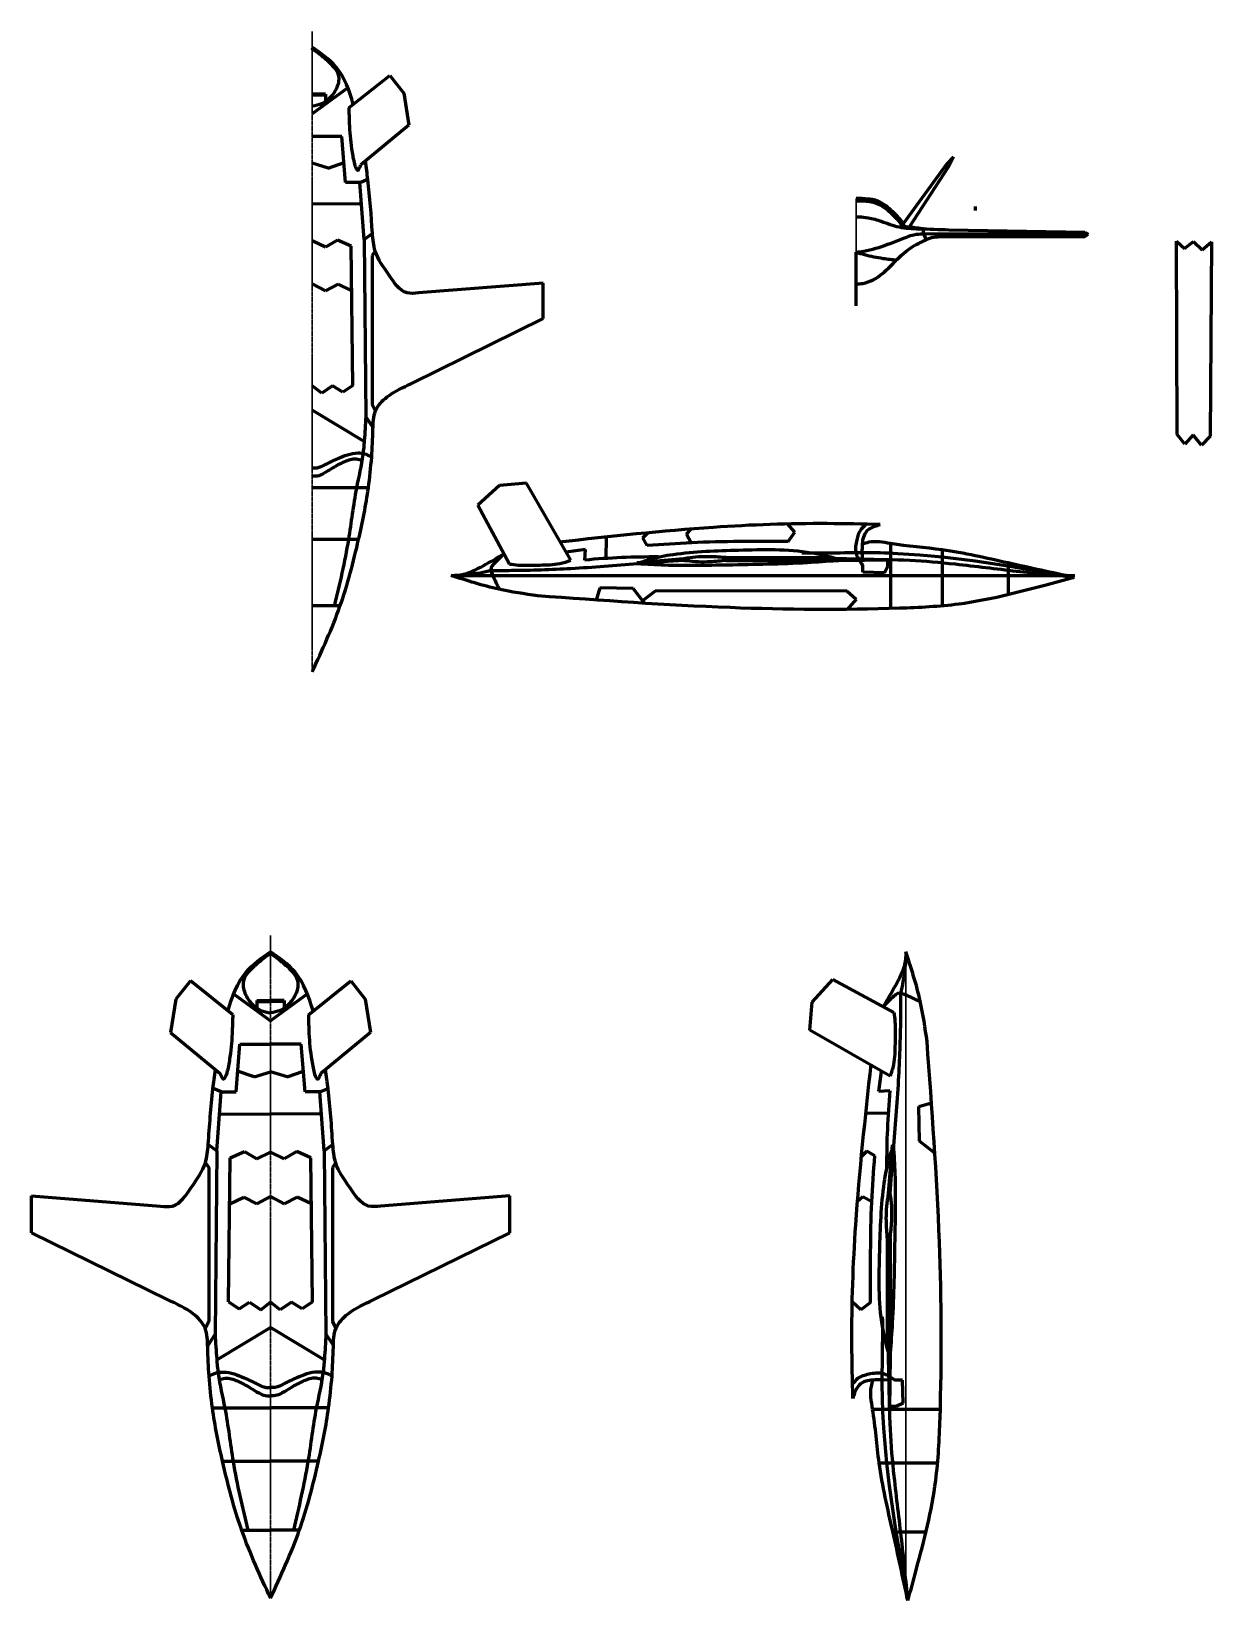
# Model space of a CAD drawing. Header units: millimetres. Extents: x -985956116104 to 1932156, y -552630487266 to 633586.
# Drawn here: x 40139 to 56801, y 37498 to 59651 of the extents above; entities that cross this region are included whole.
import ezdxf

# ---------------------------------------------------------------- set-up
doc = ezdxf.new("R2010")
doc.units = ezdxf.units.MM
doc.linetypes.add('CENTER', pattern=[2, 1.25, -0.25, 0.25, -0.25])
for name, color, linetype, lineweight in [('_axes (Оси)', 6, 'CENTER', 30), ('_basic (Основной)', 4, 'Continuous', 60), ('_contour (Тонкий)', 7, 'Continuous', 30)]:
    doc.layers.add(name, color=color, linetype=linetype, lineweight=lineweight)

msp = doc.modelspace()

# ---------------------------------------------------------------- linework, layer by layer
at = {"layer": '_axes (Оси)', "transparency": 33554687}
for p, q in [((44104.222, 50610.237), (44104.222, 59651.179)), ((51781.765, 57290.767), (51781.765, 55778.827)), ((43515.114, 37531.161), (43515.114, 46888.858)), ((43515.114, 37531.161), (43515.114, 46888.858))]:
    msp.add_line(p, q, dxfattribs=at)
at = {"layer": '_basic (Основной)', "transparency": 33554687}
for p, q in [((44619.971, 58569.783), (45198.084, 59029.742)), ((45198.084, 59029.742), (45397.132, 58779.562)), ((44607.772, 58852.725), (44104.222, 58485.305)), ((44289.263, 58764.423), (44104.222, 58764.423)), ((44289.343, 58750.814), (44104.222, 58749.738)), ((44289.263, 58764.423), (44289.872, 58659.889)), ((45397.132, 58779.562), (45467.583, 58325.698)), ((45467.583, 58325.698), (44791.749, 57767.351)), ((44523.641, 58166.043), (44104.222, 58166.043)), ((44574.905, 57516.251), (44523.641, 58166.043)), ((53157.457, 57878.271), (53061.412, 57782.252)), ((53157.457, 57878.271), (53083.446, 57733.702)), ((44329.381, 57721.165), (44104.222, 57792.321)), ((44329.381, 57721.165), (44552.652, 57798.318)), ((53061.412, 57782.252), (52447.301, 56933.095)), ((53083.446, 57733.702), (52528.841, 56887.016)), ((44776.981, 57515.948), (44574.905, 57516.251)), ((44776.981, 57515.948), (44888.745, 57563.814)), ((44834.99, 56711.561), (44776.981, 57515.948)), ((44798.754, 57214.035), (44104.222, 57216.546)), ((53466.012, 57122.372), (53467.1, 57179.949)), ((44953.273, 56799.782), (44834.99, 56711.561)), ((44834.99, 56711.561), (44860.24, 54210.994)), ((52468.796, 56892.097), (52426.623, 56883.189)), ((52731.539, 56793.928), (52733.754, 56862.931)), ((52731.539, 56793.928), (52770.968, 56710.695)), ((55059.8, 56786.744), (52731.539, 56793.928)), ((52939.587, 56748.878), (55012.724, 56756.825)), ((53091.284, 56850.852), (55010.698, 56817.414)), ((55010.698, 56817.414), (55059.8, 56786.744)), ((55012.724, 56756.825), (55059.8, 56786.744)), ((44288.953, 56603.006), (44104.222, 56696.054)), ((44461.308, 56702.785), (44288.953, 56603.006)), ((44652.679, 56617.261), (44461.308, 56702.785)), ((44678.546, 54652.831), (44652.679, 56617.261)), ((44993.274, 56550.163), (44947.508, 56485.974)), ((51781.765, 56086.27), (51781.765, 56534.797)), ((56312.886, 53959.958), (56302.855, 56689.412)), ((56302.855, 56689.412), (56419.393, 56585.68)), ((56419.393, 56585.68), (56546.857, 56685.772)), ((56546.857, 56685.772), (56669.153, 56565.701)), ((56669.153, 56565.701), (56800.636, 56680.527)), ((56800.636, 56680.527), (56782.475, 53935.725)), ((44947.508, 56485.974), (44947.886, 54383.796)), ((44291.836, 55989), (44104.222, 56088.993)), ((44468.5, 56082.722), (44291.836, 55989)), ((44660.959, 55988.479), (44468.5, 56082.722)), ((47366.158, 56097.467), (45603.783, 55958.905)), ((47365.891, 55596.226), (47366.158, 56097.467)), ((51781.765, 55778.827), (51781.765, 56086.27)), ((45504.789, 54680.521), (47365.891, 55596.226)), ((44237.004, 54545.982), (44104.222, 54648.204)), ((44390.045, 54647.139), (44237.004, 54545.982)), ((44533.447, 54556.82), (44390.045, 54647.139)), ((44678.546, 54652.831), (44533.447, 54556.82)), ((44837.63, 53862.167), (44104.222, 54302.863)), ((44947.886, 54383.796), (44996.319, 54290.898)), ((44860.24, 54210.994), (44961.61, 54056.18)), ((56423.573, 53825.76), (56312.886, 53959.958)), ((56539.704, 53954.518), (56423.573, 53825.76)), ((56659.465, 53809.439), (56539.704, 53954.518)), ((56782.475, 53935.725), (56659.465, 53809.439)), ((44896.671, 53208.925), (44104.222, 53208.925)), ((46749.236, 53241.605), (46443.728, 52962.286)), ((47129.895, 53272.494), (46749.236, 53241.605)), ((47754.71, 52184.703), (47129.895, 53272.494)), ((46443.728, 52962.286), (46889.041, 52132.036)), ((48254.712, 52512.98), (48249.929, 52210.233)), ((48770.026, 52501.056), (48841.518, 52572.499)), ((49388.655, 52552.384), (49451.379, 52626.127)), ((49454.992, 52431.852), (49388.655, 52552.384)), ((50918.621, 52579.959), (50813.015, 52697.221)), ((50823.376, 52450.29), (50918.621, 52579.959)), ((44758.618, 52479.686), (44104.222, 52479.686)), ((47959.923, 52335.28), (47688.564, 52299.862)), ((47951.755, 52187.792), (47959.923, 52335.28)), ((48834.018, 52392.081), (48770.026, 52501.056)), ((51868.936, 52295.508), (51866.739, 52198.172)), ((52265.616, 52420.997), (52265.616, 51503.364)), ((52995.58, 52332.301), (52995.58, 51540.163)), ((49345.986, 52203.848), (48685.395, 52150.024)), ((49346.308, 52182.73), (48697.12, 52139.014)), ((49345.986, 52203.848), (49347.403, 52182.803)), ((49945.694, 52221.775), (51461.911, 52221.775)), ((49945.694, 52221.775), (49945.694, 52183.07)), ((49945.694, 52183.07), (51539.688, 52183.07)), ((51514.244, 52208.036), (51511.692, 52183.07)), ((51539.688, 52183.07), (52265.616, 52190.178)), ((51875.21, 52014.745), (51874.983, 52116.477)), ((52184.399, 52006.65), (52231.655, 52101.098)), ((52231.655, 52101.098), (52230.786, 52189.837)), ((53929.268, 52146.665), (53929.268, 51698.001)), ((46067.283, 51970.291), (54867.283, 51970.291)), ((46067.283, 51970.291), (54849.646, 51970.291)), ((52184.399, 52006.65), (51875.21, 52014.745)), ((48164.849, 51793.692), (48114.43, 51623.155)), ((48634.438, 51784.446), (48164.849, 51793.692)), ((48795.448, 51577.856), (48634.438, 51784.446)), ((48943.289, 51748.545), (48768.555, 51612.362)), ((51651.785, 51753.562), (48943.289, 51748.545)), ((51651.785, 51753.562), (51784.431, 51633.618)), ((51784.431, 51633.618), (51656.186, 51491.791)), ((44497.381, 51540.469), (44104.222, 51540.469)), ((42382.928, 46245.647), (42176.907, 45986.703)), ((42981.296, 45769.574), (42382.928, 46245.647)), ((44048.933, 45769.574), (44647.301, 46245.647)), ((44647.301, 46245.647), (44853.322, 45986.703)), ((51160.392, 45948.193), (51451.323, 46266.401)), ((51451.323, 46266.401), (52316.086, 45802.576)), ((42176.907, 45986.703), (42103.986, 45516.938)), ((42993.921, 46062.429), (43515.114, 45682.136)), ((43323.589, 45971.033), (43322.96, 45862.837)), ((43323.507, 45956.948), (43515.114, 45955.833)), ((43323.589, 45971.033), (43515.114, 45971.033)), ((44036.307, 46062.429), (43515.114, 45682.136)), ((43706.639, 45971.033), (43515.114, 45971.033)), ((43706.721, 45956.948), (43515.114, 45955.833)), ((43706.639, 45971.033), (43707.269, 45862.837)), ((44853.322, 45986.703), (44926.242, 45516.938)), ((51128.219, 45551.709), (51160.392, 45948.193)), ((42103.986, 45516.938), (42803.499, 44939.029)), ((44926.242, 45516.938), (44226.73, 44939.029)), ((52261.23, 44900.921), (51128.219, 45551.709)), ((43027.941, 44679.131), (43081, 45351.689)), ((43081, 45351.689), (43515.114, 45351.689)), ((43949.229, 45351.689), (43515.114, 45351.689)), ((44002.288, 44679.131), (43949.229, 45351.689)), ((43282.066, 44891.224), (43050.973, 44971.081)), ((43748.163, 44891.224), (43979.256, 44971.081)), ((43282.066, 44891.224), (43515.114, 44964.873)), ((43748.163, 44891.224), (43515.114, 44964.873)), ((52104.393, 44687.177), (52141.284, 44969.816)), ((42818.784, 44678.818), (42703.105, 44728.361)), ((42758.743, 43846.249), (42818.784, 44678.818)), ((42818.784, 44678.818), (43027.941, 44679.131)), ((44211.445, 44678.818), (44002.288, 44679.131)), ((44211.445, 44678.818), (44327.124, 44728.361)), ((44271.486, 43846.249), (44211.445, 44678.818)), ((52258.012, 44695.685), (52104.393, 44687.177)), ((42796.249, 44366.327), (43515.114, 44368.925)), ((44233.98, 44366.327), (43515.114, 44368.925)), ((51919.306, 44380.133), (52234.639, 44385.115)), ((52668.495, 44473.731), (52846.122, 44526.247)), ((52678.126, 43984.622), (52668.495, 44473.731)), ((42636.316, 43937.56), (42758.743, 43846.249)), ((44393.913, 43937.56), (44271.486, 43846.249)), ((52241.289, 43243.494), (52297.35, 43931.547)), ((52263.285, 43243.158), (52308.818, 43919.334)), ((52893.305, 43816.918), (52678.126, 43984.622)), ((42594.914, 43679.196), (42642.283, 43612.758)), ((42758.743, 43846.249), (42732.609, 41258.073)), ((42920.669, 41715.39), (42947.441, 43748.644)), ((42947.441, 43748.644), (43145.518, 43837.165)), ((43145.518, 43837.165), (43323.911, 43733.89)), ((43323.911, 43733.89), (43515.114, 43830.198)), ((43706.318, 43733.89), (43515.114, 43830.198)), ((43884.711, 43837.165), (43706.318, 43733.89)), ((44082.788, 43748.644), (43884.711, 43837.165)), ((44109.56, 41715.39), (44082.788, 43748.644)), ((44271.486, 43846.249), (44297.62, 41258.073)), ((44435.315, 43679.196), (44387.946, 43612.758)), ((51931.726, 43843.397), (51857.313, 43768.934)), ((52045.231, 43776.745), (51931.726, 43843.397)), ((42642.283, 43612.758), (42641.891, 41436.929)), ((44387.946, 43612.758), (44388.337, 41436.929)), ((40139.171, 42691.837), (40138.895, 43210.639)), ((40138.895, 43210.639), (41963.015, 43067.223)), ((43320.927, 43098.372), (43515.114, 43201.869)), ((43709.302, 43098.372), (43515.114, 43201.869)), ((46891.334, 43210.639), (45067.214, 43067.223)), ((46891.058, 42691.837), (46891.334, 43210.639)), ((51878.264, 43199.051), (51801.455, 43133.72)), ((52003.806, 43129.956), (51878.264, 43199.051)), ((52241.289, 43243.494), (52263.208, 43242.018)), ((42938.872, 43097.833), (43138.073, 43195.377)), ((43138.073, 43195.377), (43320.927, 43098.372)), ((43892.155, 43195.377), (43709.302, 43098.372)), ((44091.357, 43097.833), (43892.155, 43195.377)), ((42065.477, 41744.05), (40139.171, 42691.837)), ((44964.751, 41744.05), (46891.058, 42691.837)), ((52222.616, 42618.856), (52222.616, 41039.608)), ((52222.616, 42618.856), (52262.93, 42618.856)), ((52262.93, 42618.856), (52262.93, 40958.598)), ((42920.669, 41715.39), (43070.851, 41616.015)), ((43070.851, 41616.015), (43219.277, 41709.499)), ((43219.277, 41709.499), (43377.68, 41604.798)), ((43377.68, 41604.798), (43515.114, 41710.601)), ((43652.549, 41604.798), (43515.114, 41710.601)), ((43810.952, 41709.499), (43652.549, 41604.798)), ((43959.378, 41616.015), (43810.952, 41709.499)), ((44109.56, 41715.39), (43959.378, 41616.015)), ((51849.543, 41605.483), (51727.407, 41715.48)), ((51984.603, 41704.688), (51849.543, 41605.483)), ((42641.891, 41436.929), (42591.762, 41340.776)), ((44388.337, 41436.929), (44438.467, 41340.776)), ((42732.609, 41258.073), (42627.687, 41097.835)), ((42756.011, 40897.025), (43515.114, 41353.161)), ((44274.218, 40897.025), (43515.114, 41353.161)), ((44297.62, 41258.073), (44402.542, 41097.835)), ((52236.927, 40985.1), (52262.93, 40987.758)), ((52262.93, 40958.598), (52255.527, 40202.492)), ((52145.819, 40615.663), (52247.201, 40617.951)), ((52438.253, 40609.128), (52332.292, 40609.365)), ((52446.685, 40287.086), (52438.253, 40609.128)), ((42694.901, 40220.896), (43515.114, 40220.896)), ((44335.328, 40220.896), (43515.114, 40220.896)), ((52015.112, 40202.492), (52970.893, 40202.492)), ((52348.31, 40237.865), (52255.882, 40238.77)), ((52446.685, 40287.086), (52348.31, 40237.865)), ((42837.791, 39466.108), (43515.114, 39466.108)), ((44192.438, 39466.108), (43515.114, 39466.108)), ((52107.496, 39442.184), (52932.564, 39442.184)), ((43108.181, 38493.985), (43515.114, 38493.985)), ((43922.048, 38493.985), (43515.114, 38493.985)), ((52300.849, 38469.681), (52768.165, 38469.681))]:
    msp.add_line(p, q, dxfattribs=at)
for centre, radius, start, end in [((48940.435, 41043.042), 11188.519, 89.7420845, 95.0695904), ((63866.059, 43665.904), 11653.634, 174.9304096, 180.2579155)]:
    msp.add_arc(centre, radius, start, end, dxfattribs=at)
for points in [[(44089.078, 59418.926), (44135.414, 59383.394), (44225.755, 59316.738), (44342.436, 59216.37), (44476.153, 59015.841), (44444.171, 58843.742), (44327.647, 58689.774), (44236.733, 58629.336), (44104.222, 58595.081)], [(44619.971, 58569.783), (44626.58, 58357.095), (44658.307, 57993.807), (44694.03, 57797.91), (44723.113, 57716.005), (44744.264, 57690.905), (44775.695, 57736.978)], [(44791.749, 57767.351), (44784.644, 57753.674), (44775.695, 57736.978)], [(52468.796, 56892.097), (52425.468, 56968.713), (52352.444, 57052.417), (52231.84, 57165.565), (52113.413, 57243.481), (52033.475, 57272.084), (51952.55, 57284.905), (51781.765, 57290.767)], [(51781.765, 57035.829), (51823.62, 57034.89), (51952.298, 57019.871), (52137.331, 56970.122), (52389.333, 56890.286), (52670.171, 56864.941), (53091.284, 56850.852)], [(45603.783, 55958.905), (45442.052, 55960.729), (45185.157, 56213.2), (44993.3, 56550.077), (44953.273, 56799.782)], [(51781.765, 56534.797), (51888.551, 56548.291), (52226.39, 56645.018), (52419.953, 56716.409), (52594.577, 56780.24), (52731.539, 56793.928)], [(51781.765, 56086.27), (51876.819, 56093.17), (52024.603, 56145.723), (52267.972, 56336.928), (52423.13, 56491.991), (52537.687, 56583.29), (52660.945, 56658.648), (52759.776, 56705.402), (52861.283, 56744.53), (52939.587, 56748.878)], [(52733.754, 56862.931), (52537.879, 56886.179), (52468.796, 56892.097)], [(51781.765, 56534.797), (51900.353, 56500.485), (52163.497, 56447.274), (52353.163, 56424.229)], [(44943.544, 53639.79), (44961.035, 54034.93), (44997.523, 54293.821), (45161.72, 54490.725), (45504.789, 54680.521)], [(44860.24, 54210.994), (44838.469, 53872.895), (44819.124, 53679.575), (44727.925, 53204.559), (44614.518, 52476.692), (44415.541, 51540.469)], [(44943.544, 53639.79), (44841.472, 53684.983), (44746.722, 53695.702), (44462.469, 53617.094), (44281.908, 53531.34), (44167.492, 53486.676), (44104.222, 53486.676)], [(44104.222, 50610.237), (44495.479, 51535.082), (44758.748, 52480.254), (44896.57, 53208.181), (44943.544, 53639.79)], [(44805.979, 53593.516), (44725.035, 53612.268), (44556.949, 53574.082), (44381.148, 53480.862), (44264.545, 53410.947), (44196.109, 53378.944), (44104.222, 53369.716)], [(52122.954, 52688.661), (51374.958, 52702.243), (49766.398, 52649.242), (47592.513, 52441.072)], [(51868.936, 52295.508), (51872.669, 52413.645), (51889.072, 52513.754), (51940.185, 52603.529), (52047.058, 52665.443), (52122.954, 52688.661)], [(50823.376, 52450.29), (50135.534, 52448.471), (49460.429, 52432.105), (48834.018, 52392.081)], [(51017.445, 52289.582), (51370.438, 52289.582), (51868.936, 52295.508), (52369.181, 52282.66), (54861.811, 51943.162)], [(54861.811, 51943.162), (53927.184, 52147.133), (52996.232, 52332.211), (52265.299, 52421.049), (51959.097, 52438.322), (51872.669, 52413.645)], [(46633.481, 52041.808), (46919.583, 52042.928), (47755.177, 52070.251), (48697.12, 52139.014)], [(46889.041, 52132.036), (47013.709, 52118.019), (47314.65, 52117.813), (47598.284, 52139.071), (47754.71, 52184.703)], [(48697.12, 52139.014), (49078.212, 52119.387), (49970.152, 52121.568), (51097.878, 52154.38), (51511.692, 52183.07)], [(49945.694, 52221.775), (49719.078, 52235.022), (49392.155, 52212.576), (49345.986, 52203.848)], [(49946.284, 52183.079), (49720.176, 52162.936), (49392.722, 52175.411), (49346.308, 52182.73)], [(54861.811, 51943.162), (54046.664, 52027.152), (53181.583, 52128.14), (52541.629, 52180.391), (51864.985, 52198.212), (51514.244, 52208.036)], [(46067.283, 51970.291), (46312.618, 51985.554), (46633.481, 52041.808)], [(47284.386, 51683.104), (46738.301, 51775.751), (46067.283, 51970.291)], [(54861.811, 51943.162), (54447.656, 51830.943), (53233.602, 51565.964), (52392.337, 51507.261), (50002.629, 51516.13), (47284.386, 51683.104)], [(43530.788, 46648.468), (43482.829, 46611.69), (43389.323, 46542.699), (43268.554, 46438.815), (43130.152, 46231.26), (43163.255, 46053.132), (43283.861, 45893.769), (43377.96, 45831.214), (43515.114, 45795.758)], [(43499.44, 46648.468), (43547.4, 46611.69), (43640.906, 46542.699), (43761.675, 46438.815), (43900.077, 46231.26), (43866.974, 46053.132), (43746.368, 45893.769), (43652.269, 45831.214), (43515.114, 45795.758)], [(52484.555, 46658.495), (52468.658, 46402.961), (52410.065, 46068.76)], [(52783.681, 45390.797), (52687.182, 45959.583), (52484.555, 46658.495)], [(52410.065, 46068.76), (52408.899, 45770.764), (52380.44, 44900.434), (52308.818, 43919.334)], [(42981.296, 45769.574), (42974.455, 45549.434), (42941.616, 45173.419), (42904.641, 44970.659), (42874.54, 44885.884), (42852.647, 44859.904), (42820.116, 44907.591)], [(44048.933, 45769.574), (44055.774, 45549.434), (44088.613, 45173.419), (44125.587, 44970.659), (44155.689, 44885.884), (44177.581, 44859.904), (44210.113, 44907.591)], [(52316.086, 45802.576), (52330.686, 45672.726), (52330.9, 45359.275), (52308.759, 45063.85), (52261.23, 44900.921)], [(52512.812, 37498.372), (52629.696, 37929.743), (52905.69, 39194.267), (52966.834, 40070.504), (52957.596, 42559.554), (52783.681, 45390.797)], [(51736.322, 40351.085), (51722.176, 41130.176), (51777.379, 42805.606), (51994.203, 45069.86)], [(42803.499, 44939.029), (42810.853, 44924.872), (42820.116, 44907.591)], [(44226.73, 44939.029), (44219.376, 44924.872), (44210.113, 44907.591)], [(41963.015, 43067.223), (42130.412, 43069.11), (42396.307, 43330.427), (42594.886, 43679.107), (42636.316, 43937.56)], [(45067.214, 43067.223), (44899.817, 43069.11), (44633.921, 43330.427), (44435.342, 43679.107), (44393.913, 43937.56)], [(52308.818, 43919.334), (52329.261, 43522.4), (52326.99, 42593.381), (52292.814, 41418.775), (52262.93, 40987.758)], [(51984.603, 41704.688), (51986.497, 42421.124), (52003.543, 43124.293), (52045.231, 43776.745)], [(52222.616, 42618.856), (52208.82, 42854.893), (52232.198, 43195.405), (52241.289, 43243.494)], [(52262.921, 42618.241), (52283.902, 42853.749), (52270.908, 43194.816), (52263.285, 43243.158)], [(42646.386, 40666.856), (42628.282, 41075.841), (42590.515, 41343.802), (42420.566, 41547.604), (42065.477, 41744.05)], [(44383.842, 40666.856), (44401.946, 41075.841), (44439.713, 41343.802), (44609.663, 41547.604), (44964.751, 41744.05)], [(52151.991, 41502.551), (52151.991, 41134.884), (52145.819, 40615.663), (52159.201, 40094.622), (52512.812, 37498.372)], [(42732.609, 41258.073), (42755.142, 40908.129), (42775.165, 40708.035), (42869.559, 40216.377), (42986.94, 39463.009), (43192.888, 38493.985)], [(44297.62, 41258.073), (44275.086, 40908.129), (44255.063, 40708.035), (44160.67, 40216.377), (44043.289, 39463.009), (43837.341, 38493.985)], [(52512.812, 37498.372), (52425.33, 38347.405), (52320.144, 39248.449), (52265.721, 39915.006), (52247.159, 40619.778), (52236.927, 40985.1)], [(42646.386, 40666.856), (42752.034, 40713.633), (42850.103, 40724.728), (43144.315, 40643.365), (43331.203, 40554.607), (43449.627, 40508.378), (43515.114, 40508.378)], [(43515.114, 37531.161), (43110.149, 38488.409), (42837.657, 39466.696), (42695.006, 40220.126), (42646.386, 40666.856)], [(42788.771, 40618.961), (42872.55, 40638.37), (43046.525, 40598.846), (43228.486, 40502.36), (43349.174, 40429.996), (43420.008, 40396.871), (43515.114, 40387.32)], [(44383.842, 40666.856), (44278.195, 40713.633), (44180.125, 40724.728), (43885.914, 40643.365), (43699.026, 40554.607), (43580.602, 40508.378), (43515.114, 40508.378)], [(43515.114, 37531.161), (43920.08, 38488.409), (44192.572, 39466.696), (44335.223, 40220.126), (44383.842, 40666.856)], [(44241.458, 40618.961), (44157.679, 40638.37), (43983.703, 40598.846), (43801.743, 40502.36), (43681.054, 40429.996), (43610.221, 40396.871), (43515.114, 40387.32)], [(52145.819, 40615.663), (52022.77, 40611.775), (51918.5, 40594.69), (51824.993, 40541.452), (51760.505, 40430.136), (51736.322, 40351.085)], [(52512.812, 37498.372), (52300.362, 38471.852), (52107.59, 39441.504), (52015.059, 40202.823), (51997.067, 40521.754), (52022.77, 40611.775)]]:
    msp.add_spline(points, degree=3, dxfattribs=at)
for points, knots in [([(44683.917, 58620.66), (44630.545, 58814.086), (44508.562, 59142.77), (44226.892, 59344.155), (44104.222, 59428.614)], [1839.489106837, 1839.489106837, 1839.489106837, 1839.489106837, 2423.67882482, 2860.599810938, 2860.599810938, 2860.599810938, 2860.599810938]), ([(44953.273, 56799.782), (44936.26, 57053.87), (44913.329, 57396.339), (44867.095, 57731.965), (44853.598, 57818.448)], [0, 0, 0, 0, 761.18031973, 1025.948840506, 1025.948840506, 1025.948840506, 1025.948840506]), ([(52439.123, 56885.829), (52428.152, 56907.461), (52399.771, 56962.941), (52323.622, 57040.172), (52241.904, 57118.094), (52154.837, 57183.57), (52068.865, 57225.594), (51974.42, 57248.113), (51878.626, 57254.628), (51814.351, 57254.043), (51781.765, 57253.579)], [2.193061062, 2.193061062, 2.193061062, 2.193061062, 74.626554902, 188.381450151, 323.838868395, 414.226647865, 513.969157751, 608.511144967, 703.580697012, 801.339403299, 801.339403299, 801.339403299, 801.339403299]), ([(51929.996, 52693.331), (51899.11, 52671.416), (51827.488, 52615.447), (51784.447, 52463.77), (51757.082, 52277.405), (51835.11, 52170.901), (51874.983, 52116.477)], [25.70178847, 25.70178847, 25.70178847, 25.70178847, 136.420123039, 295.244475205, 481.044458009, 675.209633376, 675.209633376, 675.209633376, 675.209633376]), ([(48697.12, 52139.014), (48751.381, 52159.545), (48913.224, 52220.782), (49390.165, 52307.669), (50153.57, 52331.002), (50938.565, 52351.786), (51392.526, 52240.397), (51514.244, 52208.036)], [0, 0, 0, 0, 173.858737223, 518.567479477, 1445.436818752, 2470.037460494, 2846.922905419, 2846.922905419, 2846.922905419, 2846.922905419]), ([(46067.283, 51970.291), (46125.838, 51973.111), (46259.464, 51979.548), (46479.543, 52082.564), (46662.849, 52189.877), (46783.161, 52259.573), (46811.754, 52276.131)], [0, 0, 0, 0, 174.455485627, 398.120441842, 716.04695081, 815.123087414, 815.123087414, 815.123087414, 815.123087414]), ([(46811.754, 52276.131), (46786.271, 52253.31), (46734.12, 52206.607), (46675.33, 52142.728), (46607.493, 52064.398), (46671.026, 51928.034), (46716.945, 51832.186), (46744.733, 51774.329)], [0, 0, 0, 0, 102.083623991, 208.914953559, 266.67304814, 393.705605478, 595.116303675, 595.116303675, 595.116303675, 595.116303675]), ([(42915.109, 45822.234), (42970.351, 46022.437), (43096.607, 46362.636), (43388.146, 46571.077), (43515.114, 46658.495)], [1839.489106837, 1839.489106837, 1839.489106837, 1839.489106837, 2423.67882482, 2860.599810938, 2860.599810938, 2860.599810938, 2860.599810938]), ([(44115.119, 45822.234), (44059.878, 46022.437), (43933.622, 46362.636), (43642.083, 46571.077), (43515.114, 46658.495)], [1839.489106837, 1839.489106837, 1839.489106837, 1839.489106837, 2423.67882482, 2860.599810938, 2860.599810938, 2860.599810938, 2860.599810938]), ([(52484.555, 46658.495), (52481.618, 46597.506), (52474.913, 46458.325), (52367.615, 46229.097), (52255.841, 46038.171), (52183.247, 45912.858), (52166.001, 45883.076)], [0, 0, 0, 0, 174.455485627, 398.120441842, 716.04695081, 815.123087414, 815.123087414, 815.123087414, 815.123087414]), ([(52166.001, 45883.076), (52189.771, 45909.618), (52238.415, 45963.937), (52304.95, 46025.171), (52386.536, 46095.829), (52528.568, 46029.654), (52628.401, 45981.826), (52688.663, 45952.884)], [0, 0, 0, 0, 102.083623991, 208.914953559, 266.67304814, 393.705605478, 595.116303675, 595.116303675, 595.116303675, 595.116303675]), ([(42636.316, 43937.56), (42653.925, 44200.55), (42677.659, 44555.018), (42725.513, 44902.403), (42739.484, 44991.916)], [0, 0, 0, 0, 761.18031973, 1025.948840506, 1025.948840506, 1025.948840506, 1025.948840506]), ([(44393.913, 43937.56), (44376.304, 44200.55), (44352.57, 44555.018), (44304.716, 44902.403), (44290.745, 44991.916)], [0, 0, 0, 0, 761.18031973, 1025.948840506, 1025.948840506, 1025.948840506, 1025.948840506]), ([(52308.818, 43919.334), (52287.434, 43862.817), (52223.651, 43694.246), (52133.152, 43197.478), (52108.85, 42402.338), (52087.201, 41584.71), (52203.221, 41111.878), (52236.927, 40985.1)], [0, 0, 0, 0, 173.858737223, 518.567479477, 1445.436818752, 2470.037460494, 2846.922905419, 2846.922905419, 2846.922905419, 2846.922905419]), ([(51731.458, 40552.064), (51754.284, 40584.235), (51812.579, 40658.833), (51970.562, 40703.664), (52164.674, 40732.167), (52275.605, 40650.895), (52332.292, 40609.365)], [25.70178847, 25.70178847, 25.70178847, 25.70178847, 136.420123039, 295.244475205, 481.044458009, 675.209633376, 675.209633376, 675.209633376, 675.209633376])]:
    msp.add_open_spline(points, degree=3, knots=knots, dxfattribs=at)
at = {"layer": '_contour (Тонкий)', "color": 242, "true_color": 0xcd2027, "transparency": 33554687}
msp.add_line((52484.553, 46658.495), (52484.553, 37531.161), dxfattribs=at)

doc.saveas('drawing.dxf')
